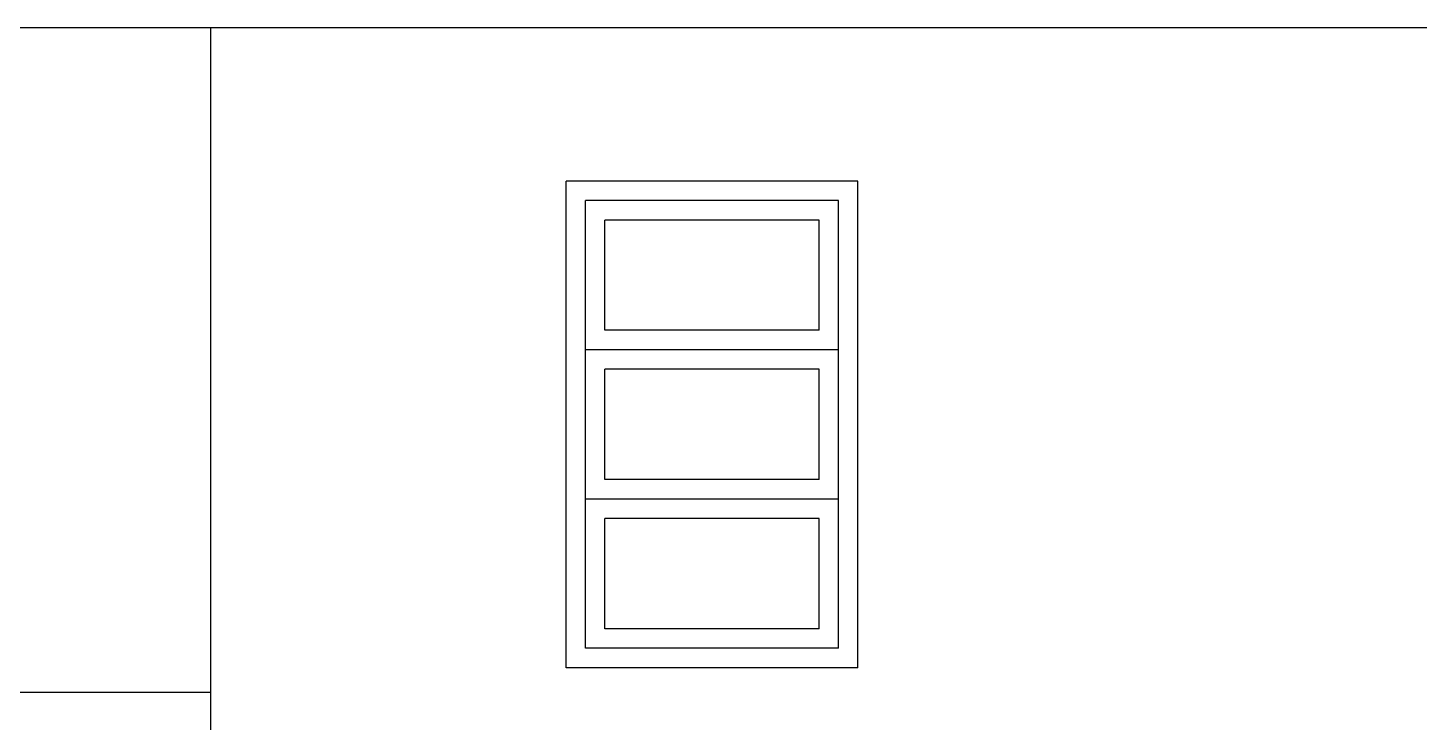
# Model space of a CAD drawing. Extents: x 121.8 to 221.5, y 86.6 to 106.4.
# Drawn here: x 134.032 to 136.892, y 96.568 to 97.995 of the extents above; entities that cross this region are included whole.
import ezdxf

# ---------------------------------------------------------------- set-up
doc = ezdxf.new("R2010")
doc.units = 0
doc.header["$LTSCALE"] = 15
for name, color, linetype in [('CONCRETO', 5, 'CONTINUOUS'), ('PAREDE', 7, 'CONTINUOUS'), ('VISTAL', 30, 'CONTINUOUS'), ('VISTAP', 244, 'CONTINUOUS')]:
    doc.layers.add(name, color=color, linetype=linetype)

msp = doc.modelspace()

# ---------------------------------------------------------------- linework, layer by layer
at = {"layer": 'CONCRETO', "color": 244}
for p, q in [((135.738, 97.6802), (135.138, 97.6802)), ((135.698, 97.6402), (135.178, 97.6402)), ((135.658, 97.6002), (135.218, 97.6002)), ((135.658, 97.3736), (135.218, 97.3736)), ((135.698, 97.3336), (135.178, 97.3336)), ((135.658, 97.2936), (135.218, 97.2936)), ((135.658, 97.0669), (135.218, 97.0669)), ((135.698, 97.0269), (135.178, 97.0269)), ((135.658, 96.9869), (135.218, 96.9869)), ((135.658, 96.7602), (135.218, 96.7602)), ((135.698, 96.7202), (135.178, 96.7202)), ((135.738, 96.6802), (135.138, 96.6802))]:
    msp.add_line(p, q, dxfattribs=at)
at = {"layer": 'PAREDE', "color": 5}
msp.add_line((134.408, 95.4302), (134.408, 97.9951), dxfattribs=at)
at = {"layer": 'PAREDE', "color": 244}
for p, q in [((135.138, 96.6802), (135.138, 97.6802)), ((135.738, 96.6802), (135.738, 97.6802)), ((135.178, 96.7202), (135.178, 97.6402)), ((135.698, 96.7202), (135.698, 97.6402)), ((135.218, 97.3736), (135.218, 97.6002)), ((135.658, 97.3736), (135.658, 97.6002)), ((135.218, 97.0669), (135.218, 97.2936)), ((135.658, 97.0669), (135.658, 97.2936)), ((135.218, 96.7602), (135.218, 96.9869)), ((135.658, 96.7602), (135.658, 96.9869))]:
    msp.add_line(p, q, dxfattribs=at)
at = {"layer": 'VISTAL', "color": 1, "linetype": 'CONTINUOUS'}
msp.add_line((139.8031, 97.9951), (133.8357, 97.9951), dxfattribs=at)
at = {"layer": 'VISTAP', "color": 244}
msp.add_line((133.238, 96.6302), (134.408, 96.6302), dxfattribs=at)

doc.saveas('drawing.dxf')
